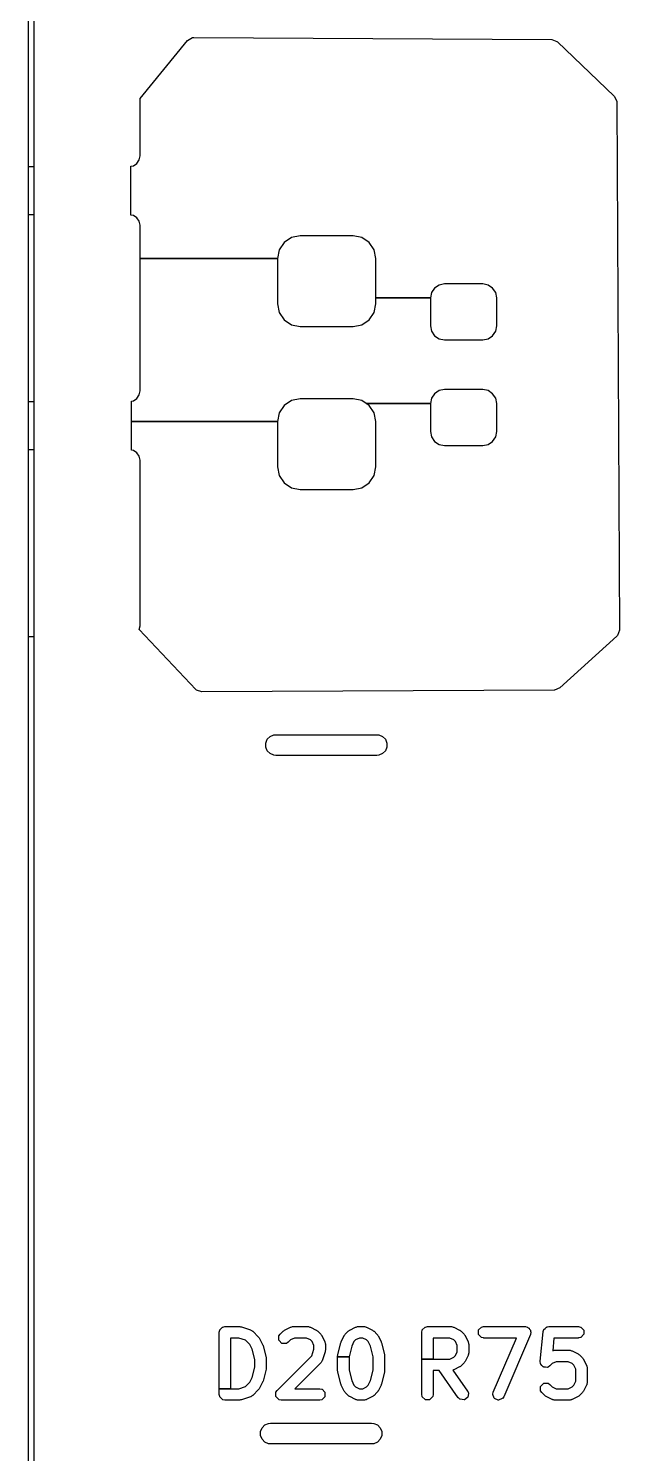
# Model space of a CAD drawing. Extents: x 29.4 to 66.2, y -106 to -17.8.
# Drawn here: x 30.17 to 35.88, y -45.34 to -31.58 of the extents above; entities that cross this region are included whole.
import ezdxf

# ---------------------------------------------------------------- set-up
doc = ezdxf.new("R2010")
doc.units = 0
doc.layers.add('BLACK', color=7, linetype='CONTINUOUS')

msp = doc.modelspace()

# ---------------------------------------------------------------- linework, layer by layer
at = {"layer": 'BLACK', "linetype": 'CONTINUOUS'}
for p, q in [((30.175, -88.960352), (30.175, -21)), ((30.225, -21.009494), (30.225, -88.957463)), ((31.2516, -32.25551), (31.709853, -31.695423)), ((31.709853, -31.695423), (31.756902, -31.667476)), ((31.756902, -31.667476), (31.772193, -31.666083)), ((31.772193, -31.666083), (35.225423, -31.684354)), ((35.225423, -31.684354), (35.276747, -31.703342)), ((35.276747, -31.703342), (35.280238, -31.706485)), ((35.280238, -31.706485), (35.830238, -32.231485)), ((31.2516, -32.81), (31.2516, -32.25551)), ((35.830238, -32.231485), (35.854512, -32.28053)), ((35.854512, -32.28053), (35.854999, -32.288961)), ((35.854999, -32.288961), (35.879999, -37.388961)), ((31.188881, -32.903866), (31.221842, -32.881842)), ((31.221842, -32.881842), (31.243866, -32.848881)), ((31.243866, -32.848881), (31.2516, -32.81)), ((30.175, -33.3784), (30.175, -32.9116)), ((30.175, -32.9116), (30.225, -32.9116)), ((30.225, -32.9116), (30.225, -33.3784)), ((31.161739, -32.909264), (31.188881, -32.903866)), ((31.163003, -33.380986), (31.161739, -32.909264)), ((30.225, -33.3784), (30.175, -33.3784)), ((31.188881, -33.386134), (31.163003, -33.380986)), ((31.221842, -33.408158), (31.188881, -33.386134)), ((31.243866, -33.441119), (31.221842, -33.408158)), ((31.2516, -33.48), (31.243866, -33.441119)), ((31.2516, -33.800417), (31.2516, -33.48)), ((32.79625, -33.581667), (32.712538, -33.598318)), ((33.30875, -33.581667), (32.79625, -33.581667)), ((33.392462, -33.598318), (33.30875, -33.581667)), ((32.594151, -33.716705), (32.5775, -33.800417)), ((32.64157, -33.645737), (32.594151, -33.716705)), ((32.712538, -33.598318), (32.64157, -33.645737)), ((33.46343, -33.645737), (33.392462, -33.598318)), ((33.510849, -33.716705), (33.46343, -33.645737)), ((33.5275, -33.800417), (33.510849, -33.716705)), ((31.2516, -35.08), (31.2516, -33.800417)), ((31.2516, -33.800417), (32.5775, -33.800417)), ((32.5775, -33.800417), (31.2516, -33.800417)), ((32.5775, -33.800417), (32.5775, -34.237917)), ((33.5275, -34.181667), (33.5275, -33.800417)), ((34.065276, -34.130005), (34.055, -34.181667)), ((34.094541, -34.086208), (34.065276, -34.130005)), ((34.138338, -34.056943), (34.094541, -34.086208)), ((34.19, -34.046667), (34.138338, -34.056943)), ((34.56, -34.046667), (34.19, -34.046667)), ((34.611662, -34.056943), (34.56, -34.046667)), ((34.655459, -34.086208), (34.611662, -34.056943)), ((34.684724, -34.130005), (34.655459, -34.086208)), ((34.695, -34.181667), (34.684724, -34.130005)), ((32.5775, -34.237917), (32.594151, -34.321629)), ((33.510849, -34.321629), (33.5275, -34.237917)), ((33.5275, -34.237917), (33.5275, -34.181667)), ((33.5275, -34.181667), (34.055, -34.181667)), ((34.055, -34.181667), (33.5275, -34.181667)), ((34.055, -34.181667), (34.055, -34.451667)), ((34.695, -34.451667), (34.695, -34.181667)), ((32.594151, -34.321629), (32.64157, -34.392597)), ((32.64157, -34.392597), (32.712538, -34.440016)), ((33.392462, -34.440016), (33.46343, -34.392597)), ((33.46343, -34.392597), (33.510849, -34.321629)), ((32.712538, -34.440016), (32.79625, -34.456667)), ((32.79625, -34.456667), (32.796251, -34.456667)), ((32.796251, -34.456667), (33.308749, -34.456667)), ((33.308749, -34.456667), (33.30875, -34.456667)), ((33.30875, -34.456667), (33.392462, -34.440016)), ((34.055, -34.451667), (34.065276, -34.503329)), ((34.065276, -34.503329), (34.094541, -34.547126)), ((34.094541, -34.547126), (34.138338, -34.576391)), ((34.611662, -34.576391), (34.655459, -34.547126)), ((34.655459, -34.547126), (34.684724, -34.503329)), ((34.684724, -34.503329), (34.695, -34.451667)), ((34.138338, -34.576391), (34.19, -34.586667)), ((34.19, -34.586667), (34.190001, -34.586667)), ((34.190001, -34.586667), (34.559999, -34.586667)), ((34.559999, -34.586667), (34.56, -34.586667)), ((34.56, -34.586667), (34.611662, -34.576391)), ((31.243866, -35.118881), (31.2516, -35.08)), ((34.138338, -35.076943), (34.094541, -35.106208)), ((34.19, -35.066667), (34.138338, -35.076943)), ((34.56, -35.066667), (34.19, -35.066667)), ((34.611662, -35.076943), (34.56, -35.066667)), ((34.655459, -35.106208), (34.611662, -35.076943)), ((30.175, -35.6484), (30.175, -35.1816)), ((30.175, -35.1816), (30.225, -35.1816)), ((30.225, -35.1816), (30.225, -35.6484)), ((31.16782, -35.178055), (31.188881, -35.173866)), ((31.168349, -35.375417), (31.16782, -35.178055)), ((31.188881, -35.173866), (31.221842, -35.151842)), ((31.221842, -35.151842), (31.243866, -35.118881)), ((32.64157, -35.220737), (32.594151, -35.291705)), ((32.712538, -35.173318), (32.64157, -35.220737)), ((32.79625, -35.156667), (32.712538, -35.173318)), ((33.30875, -35.156667), (32.79625, -35.156667)), ((33.392462, -35.173318), (33.30875, -35.156667)), ((33.43489, -35.201667), (33.392462, -35.173318)), ((33.46343, -35.220737), (33.43489, -35.201667)), ((33.43489, -35.201667), (34.055, -35.201667)), ((34.055, -35.201667), (33.43489, -35.201667)), ((33.510849, -35.291705), (33.46343, -35.220737)), ((34.065276, -35.150005), (34.055, -35.201667)), ((34.055, -35.201667), (34.055, -35.471667)), ((34.094541, -35.106208), (34.065276, -35.150005)), ((34.684724, -35.150005), (34.655459, -35.106208)), ((34.695, -35.201667), (34.684724, -35.150005)), ((34.695, -35.471667), (34.695, -35.201667)), ((32.594151, -35.291705), (32.5775, -35.375417)), ((33.5275, -35.375417), (33.510849, -35.291705)), ((31.169091, -35.652197), (31.168349, -35.375417)), ((31.168349, -35.375417), (32.5775, -35.375417)), ((32.5775, -35.375417), (31.168349, -35.375417)), ((32.5775, -35.375417), (32.5775, -35.812917)), ((33.5275, -35.812917), (33.5275, -35.375417)), ((34.055, -35.471667), (34.065276, -35.523329)), ((34.684724, -35.523329), (34.695, -35.471667)), ((30.225, -35.6484), (30.175, -35.6484)), ((34.065276, -35.523329), (34.094541, -35.567126)), ((34.094541, -35.567126), (34.138338, -35.596391)), ((34.138338, -35.596391), (34.19, -35.606667)), ((34.19, -35.606667), (34.190001, -35.606667)), ((34.190001, -35.606667), (34.559999, -35.606667)), ((34.559999, -35.606667), (34.56, -35.606667)), ((34.56, -35.606667), (34.611662, -35.596391)), ((34.611662, -35.596391), (34.655459, -35.567126)), ((34.655459, -35.567126), (34.684724, -35.523329)), ((31.188881, -35.656134), (31.169091, -35.652197)), ((31.221842, -35.678158), (31.188881, -35.656134)), ((31.243866, -35.711119), (31.221842, -35.678158)), ((31.2516, -35.75), (31.243866, -35.711119)), ((31.2516, -37.35), (31.2516, -35.75)), ((32.5775, -35.812917), (32.594151, -35.896629)), ((32.594151, -35.896629), (32.64157, -35.967597)), ((33.46343, -35.967597), (33.510849, -35.896629)), ((33.510849, -35.896629), (33.5275, -35.812917)), ((32.64157, -35.967597), (32.712538, -36.015016)), ((32.712538, -36.015016), (32.79625, -36.031667)), ((32.79625, -36.031667), (32.796251, -36.031667)), ((32.796251, -36.031667), (33.308749, -36.031667)), ((33.308749, -36.031667), (33.30875, -36.031667)), ((33.30875, -36.031667), (33.392462, -36.015016)), ((33.392462, -36.015016), (33.46343, -35.967597)), ((31.244672, -37.384828), (31.2516, -37.35)), ((31.791218, -37.962246), (31.244672, -37.384828)), ((35.879999, -37.388961), (35.861535, -37.440475)), ((30.175, -45.450745), (30.175, -37.4516)), ((30.175, -37.4516), (30.225, -37.4516)), ((30.225, -37.4516), (30.225, -45.435833)), ((35.853814, -37.448548), (35.303814, -37.948548)), ((35.861535, -37.440475), (35.853814, -37.448548)), ((31.798218, -37.968805), (31.791218, -37.962246)), ((31.849739, -37.987251), (31.798218, -37.968805)), ((35.250421, -37.969352), (31.849739, -37.987251)), ((35.253174, -37.96929), (35.250421, -37.969352)), ((35.303814, -37.948548), (35.253174, -37.96929)), ((32.542991, -38.401921), (32.5625, -38.4)), ((32.5625, -38.4), (33.5375, -38.4)), ((33.5375, -38.4), (33.557009, -38.401921)), ((32.464421, -38.480491), (32.479353, -38.444443)), ((32.464421, -38.519509), (32.464421, -38.480491)), ((32.479353, -38.555557), (32.464421, -38.519509)), ((32.479353, -38.444443), (32.506943, -38.416853)), ((32.506943, -38.416853), (32.542991, -38.401921)), ((33.557009, -38.401921), (33.593057, -38.416853)), ((33.593057, -38.416853), (33.620647, -38.444443)), ((33.620647, -38.444443), (33.635579, -38.480491)), ((33.635579, -38.519509), (33.620647, -38.555557)), ((33.635579, -38.480491), (33.635579, -38.519509)), ((32.506943, -38.583147), (32.479353, -38.555557)), ((32.542991, -38.598079), (32.506943, -38.583147)), ((32.5625, -38.6), (32.542991, -38.598079)), ((33.5375, -38.6), (32.5625, -38.6)), ((33.557009, -38.598079), (33.5375, -38.6)), ((33.593057, -38.583147), (33.557009, -38.598079)), ((33.620647, -38.555557), (33.593057, -38.583147)), ((32.016428, -44.172371), (32.016524, -44.171396)), ((32.016428, -44.717371), (32.016428, -44.172371)), ((32.016524, -44.171396), (32.02033, -44.152262)), ((32.02033, -44.152262), (32.021698, -44.149701)), ((32.021698, -44.149701), (32.048758, -44.122641)), ((32.048758, -44.122641), (32.051319, -44.121273)), ((32.051319, -44.121273), (32.070453, -44.117467)), ((32.070453, -44.117467), (32.071428, -44.117371)), ((32.071428, -44.117371), (32.214285, -44.117371)), ((32.214285, -44.117371), (32.21526, -44.117467)), ((32.21526, -44.117467), (32.222943, -44.118994)), ((32.222943, -44.118994), (32.230722, -44.119976)), ((32.230722, -44.119976), (32.231677, -44.120194)), ((32.231677, -44.120194), (32.317391, -44.148765)), ((32.317391, -44.148765), (32.318286, -44.149164)), ((32.318286, -44.149164), (32.319512, -44.149863)), ((32.319512, -44.149863), (32.321911, -44.150591)), ((32.321911, -44.150591), (32.328423, -44.154942)), ((32.328423, -44.154942), (32.335234, -44.158825)), ((32.335234, -44.158825), (32.336957, -44.160644)), ((32.336957, -44.160644), (32.338132, -44.16143)), ((32.338132, -44.16143), (32.33889, -44.162051)), ((32.33889, -44.162051), (32.396033, -44.219193)), ((32.603965, -44.190623), (32.632537, -44.162051)), ((32.632537, -44.162051), (32.633295, -44.16143)), ((32.633295, -44.16143), (32.63981, -44.157075)), ((32.63981, -44.157075), (32.646003, -44.15227)), ((32.646003, -44.15227), (32.646832, -44.151748)), ((32.646832, -44.151748), (32.703975, -44.123177)), ((32.703975, -44.123177), (32.704889, -44.122827)), ((32.704889, -44.122827), (32.70625, -44.122453)), ((32.70625, -44.122453), (32.708461, -44.121273)), ((32.708461, -44.121273), (32.716144, -44.119744)), ((32.716144, -44.119744), (32.723707, -44.117674)), ((32.723707, -44.117674), (32.726211, -44.117742)), ((32.726211, -44.117742), (32.727597, -44.117467)), ((32.727597, -44.117467), (32.728571, -44.117371)), ((32.728571, -44.117371), (32.871428, -44.117371)), ((32.871428, -44.117371), (32.872402, -44.117467)), ((32.872402, -44.117467), (32.873787, -44.117742)), ((32.873787, -44.117742), (32.876292, -44.117674)), ((32.876292, -44.117674), (32.883853, -44.119744)), ((32.883853, -44.119744), (32.891538, -44.121273)), ((32.891538, -44.121273), (32.893748, -44.122454)), ((32.893748, -44.122454), (32.895109, -44.122827)), ((32.895109, -44.122827), (32.896024, -44.123177)), ((32.896024, -44.123177), (32.953168, -44.151749)), ((32.953168, -44.151749), (32.953998, -44.152271)), ((32.953998, -44.152271), (32.960191, -44.157077)), ((32.960191, -44.157077), (32.966705, -44.16143)), ((32.966705, -44.16143), (32.967463, -44.162052)), ((32.967463, -44.162052), (32.996034, -44.190624)), ((33.232537, -44.190623), (33.261109, -44.162051)), ((33.261109, -44.162051), (33.261866, -44.16143)), ((33.261866, -44.16143), (33.268386, -44.157071)), ((33.268386, -44.157071), (33.274574, -44.152271)), ((33.274574, -44.152271), (33.275403, -44.151749)), ((33.275403, -44.151749), (33.332546, -44.123178)), ((33.332546, -44.123178), (33.33346, -44.122828)), ((33.33346, -44.122828), (33.334818, -44.122455)), ((33.334818, -44.122455), (33.337032, -44.121273)), ((33.337032, -44.121273), (33.34472, -44.119743)), ((33.34472, -44.119743), (33.352278, -44.117674)), ((33.352278, -44.117674), (33.354782, -44.117742)), ((33.354782, -44.117742), (33.356168, -44.117467)), ((33.356168, -44.117467), (33.357142, -44.117371)), ((33.357142, -44.117371), (33.414285, -44.117371)), ((33.414285, -44.117371), (33.415259, -44.117467)), ((33.415259, -44.117467), (33.416644, -44.117742)), ((33.416644, -44.117742), (33.419149, -44.117674)), ((33.419149, -44.117674), (33.42671, -44.119744)), ((33.42671, -44.119744), (33.434395, -44.121273)), ((33.434395, -44.121273), (33.436605, -44.122454)), ((33.436605, -44.122454), (33.437966, -44.122827)), ((33.437966, -44.122827), (33.438881, -44.123177)), ((33.438881, -44.123177), (33.496025, -44.151749)), ((33.496025, -44.151749), (33.496854, -44.152271)), ((33.496854, -44.152271), (33.503046, -44.157076)), ((33.503046, -44.157076), (33.509561, -44.16143)), ((33.509561, -44.16143), (33.510319, -44.162051)), ((33.510319, -44.162051), (33.538891, -44.190623)), ((33.971428, -44.172371), (33.971524, -44.171396)), ((33.971428, -44.431657), (33.971428, -44.172371)), ((33.971524, -44.171396), (33.97533, -44.152262)), ((33.97533, -44.152262), (33.976698, -44.149701)), ((33.976698, -44.149701), (34.003758, -44.122641)), ((34.003758, -44.122641), (34.006319, -44.121273)), ((34.006319, -44.121273), (34.025453, -44.117467)), ((34.025453, -44.117467), (34.026428, -44.117371)), ((34.026428, -44.117371), (34.254999, -44.117371)), ((34.254999, -44.117371), (34.255973, -44.117467)), ((34.255973, -44.117467), (34.257358, -44.117742)), ((34.257358, -44.117742), (34.259863, -44.117674)), ((34.259863, -44.117674), (34.267424, -44.119744)), ((34.267424, -44.119744), (34.275109, -44.121273)), ((34.275109, -44.121273), (34.277319, -44.122454)), ((34.277319, -44.122454), (34.27868, -44.122827)), ((34.27868, -44.122827), (34.279595, -44.123177)), ((34.279595, -44.123177), (34.336739, -44.151749)), ((34.336739, -44.151749), (34.337569, -44.152271)), ((34.337569, -44.152271), (34.343762, -44.157077)), ((34.343762, -44.157077), (34.350276, -44.16143)), ((34.350276, -44.16143), (34.351034, -44.162052)), ((34.351034, -44.162052), (34.379605, -44.190624)), ((34.518091, -44.153237), (34.519555, -44.149701)), ((34.518091, -44.191505), (34.518091, -44.153237)), ((34.519555, -44.149701), (34.546615, -44.122641)), ((34.546615, -44.122641), (34.549176, -44.121273)), ((34.549176, -44.121273), (34.56831, -44.117467)), ((34.56831, -44.117467), (34.569285, -44.117371)), ((34.569285, -44.117371), (34.969285, -44.117371)), ((34.969285, -44.117371), (34.970261, -44.117467)), ((34.970261, -44.117467), (34.970673, -44.117549)), ((34.970673, -44.117549), (34.97063, -44.117761)), ((34.97063, -44.117761), (34.97137, -44.11777)), ((34.97137, -44.11777), (34.971386, -44.11769)), ((34.971386, -44.11769), (34.971815, -44.117775)), ((34.971815, -44.117775), (34.971859, -44.117776)), ((34.971859, -44.117776), (34.971894, -44.117791)), ((34.971894, -44.117791), (34.989395, -44.121273)), ((34.989395, -44.121273), (34.991955, -44.122641)), ((34.991955, -44.122641), (34.998512, -44.129198)), ((34.998512, -44.129198), (35.007039, -44.132853)), ((35.007039, -44.132853), (35.009711, -44.135592)), ((35.009711, -44.135592), (35.012914, -44.1436)), ((35.012914, -44.1436), (35.019015, -44.149701)), ((35.019015, -44.149701), (35.020479, -44.153237)), ((35.020479, -44.153237), (35.020479, -44.162512)), ((35.020479, -44.162512), (35.023923, -44.171123)), ((35.024173, -44.174015), (35.020479, -44.191471)), ((35.023923, -44.171123), (35.024173, -44.174015)), ((35.114558, -44.452612), (35.14313, -44.166898)), ((35.14313, -44.166898), (35.143322, -44.165938)), ((35.143322, -44.165938), (35.146663, -44.154982)), ((35.146663, -44.153237), (35.148126, -44.149703)), ((35.146663, -44.154982), (35.146663, -44.153237)), ((35.148126, -44.149703), (35.148338, -44.14949)), ((35.148338, -44.14949), (35.149014, -44.147276)), ((35.149014, -44.147276), (35.15063, -44.144865)), ((35.15063, -44.144865), (35.163464, -44.134363)), ((35.163464, -44.134363), (35.175188, -44.122641)), ((35.175188, -44.122641), (35.177746, -44.121273)), ((35.177746, -44.121273), (35.180017, -44.12082)), ((35.180017, -44.12082), (35.180251, -44.12063)), ((35.180251, -44.12063), (35.183912, -44.119527)), ((35.183912, -44.119527), (35.18565, -44.1197)), ((35.18565, -44.1197), (35.196882, -44.117467)), ((35.196882, -44.117467), (35.197857, -44.117371)), ((35.197857, -44.117371), (35.483571, -44.117371)), ((35.483571, -44.117371), (35.484546, -44.117467)), ((35.484546, -44.117467), (35.50368, -44.121273)), ((35.50368, -44.121273), (35.506241, -44.122641)), ((35.506241, -44.122641), (35.533301, -44.149701)), ((35.533301, -44.149701), (35.534765, -44.153237)), ((35.534765, -44.153237), (35.534765, -44.191505)), ((32.205362, -44.227371), (32.126428, -44.227371)), ((32.126428, -44.227371), (32.126428, -44.717371)), ((32.270288, -44.249012), (32.205362, -44.227371)), ((32.311939, -44.290663), (32.270288, -44.249012)), ((32.333818, -44.334422), (32.311939, -44.290663)), ((32.396033, -44.219193), (32.396654, -44.219951)), ((32.396654, -44.219951), (32.401007, -44.226465)), ((32.401007, -44.226465), (32.405814, -44.232659)), ((32.405814, -44.232659), (32.406336, -44.233489)), ((32.406336, -44.233489), (32.434907, -44.290632)), ((32.434907, -44.290632), (32.435258, -44.291548)), ((32.435258, -44.291548), (32.436588, -44.296409)), ((32.436588, -44.296409), (32.438741, -44.300965)), ((32.438741, -44.300965), (32.439071, -44.301888)), ((32.439071, -44.301888), (32.467643, -44.416174)), ((32.591662, -44.21038), (32.592505, -44.207602)), ((32.591662, -44.248648), (32.591662, -44.21038)), ((32.593126, -44.252184), (32.591662, -44.248648)), ((32.592505, -44.207602), (32.603344, -44.191381)), ((32.620186, -44.279244), (32.593126, -44.252184)), ((32.603344, -44.191381), (32.603965, -44.190623)), ((32.623722, -44.280708), (32.620186, -44.279244)), ((32.66199, -44.280708), (32.623722, -44.280708)), ((32.664768, -44.279865), (32.66199, -44.280708)), ((32.680989, -44.269026), (32.664768, -44.279865)), ((32.681747, -44.268405), (32.680989, -44.269026)), ((32.704008, -44.246144), (32.681747, -44.268405)), ((32.741554, -44.227371), (32.704008, -44.246144)), ((32.858444, -44.227371), (32.741554, -44.227371)), ((32.895989, -44.246143), (32.858444, -44.227371)), ((32.911938, -44.262092), (32.895989, -44.246143)), ((32.930713, -44.29964), (32.911938, -44.262092)), ((32.930713, -44.334876), (32.930713, -44.29964)), ((32.996034, -44.190624), (32.996655, -44.191381)), ((32.996655, -44.191381), (33.001006, -44.197893)), ((33.001006, -44.197893), (33.005814, -44.204088)), ((33.005814, -44.204088), (33.006336, -44.204918)), ((33.006336, -44.204918), (33.034907, -44.262061)), ((33.034907, -44.262061), (33.035258, -44.262977)), ((33.035258, -44.262977), (33.03563, -44.264338)), ((33.03563, -44.264338), (33.036811, -44.266548)), ((33.036811, -44.266548), (33.03834, -44.274237)), ((33.03834, -44.274237), (33.040409, -44.281792)), ((33.040409, -44.281792), (33.04034, -44.284294)), ((33.04034, -44.284294), (33.040617, -44.285681)), ((33.040617, -44.285681), (33.040713, -44.286657)), ((33.040713, -44.286657), (33.040713, -44.3438)), ((33.160927, -44.387602), (33.189499, -44.273317)), ((33.189499, -44.273317), (33.189829, -44.272395)), ((33.189829, -44.272395), (33.191981, -44.267838)), ((33.191981, -44.267838), (33.193313, -44.262976)), ((33.193313, -44.262976), (33.193663, -44.262061)), ((33.193663, -44.262061), (33.222235, -44.204917)), ((33.222235, -44.204917), (33.222757, -44.204088)), ((33.222757, -44.204088), (33.227557, -44.1979)), ((33.227557, -44.1979), (33.231916, -44.19138)), ((33.231916, -44.19138), (33.232537, -44.190623)), ((33.29475, -44.305852), (33.269285, -44.407714)), ((33.31663, -44.262091), (33.29475, -44.305852)), ((33.332578, -44.246144), (33.31663, -44.262091)), ((33.370125, -44.227371), (33.332578, -44.246144)), ((33.401301, -44.227371), (33.370125, -44.227371)), ((33.438848, -44.246144), (33.401301, -44.227371)), ((33.454798, -44.262094), (33.438848, -44.246144)), ((33.476676, -44.305851), (33.454798, -44.262094)), ((33.502142, -44.407713), (33.476676, -44.305851)), ((33.538891, -44.190623), (33.539512, -44.191381)), ((33.539512, -44.191381), (33.54386, -44.197888)), ((33.54386, -44.197888), (33.548672, -44.204088)), ((33.548672, -44.204088), (33.549194, -44.204918)), ((33.549194, -44.204918), (33.577765, -44.262061)), ((33.577765, -44.262061), (33.578116, -44.262977)), ((33.578116, -44.262977), (33.579446, -44.267839)), ((33.579446, -44.267839), (33.581599, -44.272394)), ((33.581599, -44.272394), (33.581929, -44.273317)), ((33.581929, -44.273317), (33.6105, -44.387602)), ((34.242015, -44.227371), (34.081428, -44.227371)), ((34.081428, -44.227371), (34.081428, -44.431657)), ((34.27956, -44.246143), (34.242015, -44.227371)), ((34.295511, -44.262093), (34.27956, -44.246143)), ((34.314285, -44.29964), (34.295511, -44.262093)), ((34.314285, -44.359386), (34.314285, -44.29964)), ((34.379605, -44.190624), (34.380226, -44.191381)), ((34.380226, -44.191381), (34.384576, -44.197893)), ((34.384576, -44.197893), (34.389384, -44.204087)), ((34.389384, -44.204087), (34.389906, -44.204917)), ((34.389906, -44.204917), (34.418478, -44.26206)), ((34.418478, -44.26206), (34.418829, -44.262976)), ((34.418829, -44.262976), (34.419201, -44.264335)), ((34.419201, -44.264335), (34.420383, -44.266548)), ((34.420383, -44.266548), (34.421912, -44.274238)), ((34.421912, -44.274238), (34.423981, -44.281791)), ((34.423981, -44.281791), (34.423912, -44.284293)), ((34.423912, -44.284293), (34.424189, -44.285681)), ((34.424189, -44.285681), (34.424285, -44.286657)), ((34.424285, -44.286657), (34.424285, -44.372371)), ((34.519555, -44.195041), (34.518091, -44.191505)), ((34.546615, -44.222101), (34.519555, -44.195041)), ((34.549176, -44.223469), (34.546615, -44.222101)), ((34.56831, -44.227275), (34.549176, -44.223469)), ((34.569285, -44.227371), (34.56831, -44.227275)), ((34.885875, -44.227371), (34.569285, -44.227371)), ((34.661589, -44.750705), (34.885875, -44.227371)), ((35.019838, -44.194037), (34.762695, -44.794037)), ((35.020135, -44.193098), (35.019838, -44.194037)), ((35.020288, -44.191964), (35.020009, -44.19264)), ((35.020009, -44.19264), (35.020222, -44.192685)), ((35.020222, -44.192685), (35.020135, -44.193098)), ((35.020371, -44.191982), (35.020288, -44.191964)), ((35.020464, -44.191539), (35.020371, -44.191982)), ((35.020479, -44.191505), (35.020464, -44.191539)), ((35.020479, -44.191471), (35.020479, -44.191505)), ((35.247631, -44.227371), (35.235393, -44.349743)), ((35.483571, -44.227371), (35.247631, -44.227371)), ((35.484546, -44.227275), (35.483571, -44.227371)), ((35.50368, -44.223469), (35.484546, -44.227275)), ((35.506241, -44.222101), (35.50368, -44.223469)), ((35.533301, -44.195041), (35.506241, -44.222101)), ((35.534765, -44.191505), (35.533301, -44.195041)), ((32.359285, -44.436286), (32.333818, -44.334422)), ((32.359285, -44.508454), (32.359285, -44.436286)), ((32.467643, -44.416174), (32.467786, -44.417145)), ((32.467786, -44.417145), (32.468064, -44.422889)), ((32.468064, -44.422889), (32.469189, -44.428538)), ((32.469189, -44.428538), (32.469285, -44.429514)), ((32.469285, -44.429514), (32.469285, -44.515228)), ((32.575394, -44.73348), (32.909071, -44.399801)), ((32.909071, -44.399801), (32.930713, -44.334876)), ((33.007493, -44.451426), (33.003143, -44.457934)), ((33.00822, -44.449027), (33.007493, -44.451426)), ((33.00892, -44.447801), (33.00822, -44.449027)), ((33.009319, -44.446906), (33.00892, -44.447801)), ((33.03789, -44.361193), (33.009319, -44.446906)), ((33.038108, -44.360237), (33.03789, -44.361193)), ((33.039087, -44.352461), (33.038108, -44.360237)), ((33.040617, -44.344776), (33.039087, -44.352461)), ((33.040713, -44.3438), (33.040617, -44.344776)), ((33.159285, -44.400942), (33.159381, -44.399967)), ((33.159285, -44.407714), (33.159285, -44.400942)), ((33.159285, -44.5438), (33.159285, -44.407714)), ((33.159285, -44.407714), (33.269285, -44.407714)), ((33.269285, -44.407714), (33.159285, -44.407714)), ((33.159381, -44.399967), (33.160504, -44.394318)), ((33.160504, -44.394318), (33.160784, -44.388572)), ((33.160784, -44.388572), (33.160927, -44.387602)), ((33.269285, -44.407714), (33.269285, -44.537027)), ((33.502142, -44.537029), (33.502142, -44.407713)), ((33.6105, -44.387602), (33.610643, -44.388573)), ((33.610643, -44.388573), (33.610921, -44.394317)), ((33.610921, -44.394317), (33.612046, -44.399966)), ((33.612046, -44.399966), (33.612142, -44.400942)), ((33.612142, -44.400942), (33.612142, -44.5438)), ((33.971428, -44.772371), (33.971428, -44.431657)), ((33.971428, -44.431657), (34.081428, -44.431657)), ((34.081428, -44.431657), (33.971428, -44.431657)), ((34.081428, -44.431657), (34.242016, -44.431657)), ((34.242016, -44.431657), (34.279561, -44.412883)), ((34.279561, -44.412883), (34.295511, -44.396933)), ((34.295511, -44.396933), (34.314285, -44.359386)), ((34.389384, -44.454941), (34.384583, -44.461124)), ((34.389906, -44.454111), (34.389384, -44.454941)), ((34.418478, -44.396968), (34.389906, -44.454111)), ((34.418829, -44.396051), (34.418478, -44.396968)), ((34.419201, -44.394687), (34.418829, -44.396051)), ((34.420383, -44.39248), (34.419201, -44.394687)), ((34.421912, -44.384788), (34.420383, -44.39248)), ((34.423981, -44.377237), (34.421912, -44.384788)), ((34.424189, -44.373347), (34.423912, -44.374733)), ((34.423912, -44.374733), (34.423981, -44.377237)), ((34.424285, -44.372371), (34.424189, -44.373347)), ((35.114556, -44.453593), (35.114558, -44.452612)), ((35.116439, -44.47301), (35.114556, -44.453593)), ((35.267983, -44.455942), (35.230439, -44.474714)), ((35.235393, -44.349743), (35.242588, -44.348312)), ((35.242588, -44.348312), (35.250135, -44.346246)), ((35.250135, -44.346246), (35.252639, -44.346313)), ((35.252639, -44.346313), (35.254026, -44.346038)), ((35.254026, -44.346038), (35.255, -44.345942)), ((35.255, -44.345942), (35.397857, -44.345942)), ((35.384874, -44.455942), (35.267983, -44.455942)), ((35.422419, -44.474714), (35.384874, -44.455942)), ((35.397857, -44.345942), (35.398831, -44.346038)), ((35.398831, -44.346038), (35.400213, -44.346312)), ((35.400213, -44.346312), (35.402723, -44.346246)), ((35.402723, -44.346246), (35.410271, -44.348313)), ((35.410271, -44.348313), (35.417967, -44.349844)), ((35.417967, -44.349844), (35.42018, -44.351026)), ((35.42018, -44.351026), (35.421539, -44.351399)), ((35.421539, -44.351399), (35.422454, -44.351749)), ((35.422454, -44.351749), (35.479597, -44.380321)), ((35.479597, -44.380321), (35.480426, -44.380843)), ((35.480426, -44.380843), (35.486618, -44.385648)), ((35.486618, -44.385648), (35.493133, -44.390002)), ((35.493133, -44.390002), (35.49389, -44.390623)), ((35.49389, -44.390623), (35.522461, -44.419193)), ((35.522461, -44.419193), (35.523083, -44.419951)), ((35.523083, -44.419951), (35.527436, -44.426465)), ((35.527436, -44.426465), (35.532243, -44.432659)), ((35.532243, -44.432659), (35.532765, -44.433489)), ((35.532765, -44.433489), (35.561336, -44.490632)), ((32.333818, -44.610318), (32.359285, -44.508454)), ((32.467643, -44.528568), (32.439071, -44.642854)), ((32.467786, -44.527597), (32.467643, -44.528568)), ((32.468064, -44.521851), (32.467786, -44.527597)), ((32.469189, -44.516204), (32.468064, -44.521851)), ((32.469285, -44.515228), (32.469189, -44.516204)), ((32.996033, -44.468405), (32.747067, -44.717371)), ((32.996655, -44.467645), (32.996033, -44.468405)), ((32.997435, -44.466475), (32.996655, -44.467645)), ((32.999259, -44.46475), (32.997435, -44.466475)), ((33.003143, -44.457934), (32.999259, -44.46475)), ((33.159381, -44.544775), (33.159285, -44.5438)), ((33.160504, -44.550422), (33.159381, -44.544775)), ((33.160784, -44.55617), (33.160504, -44.550422)), ((33.160927, -44.55714), (33.160784, -44.55617)), ((33.189499, -44.671425), (33.160927, -44.55714)), ((33.269285, -44.537027), (33.29475, -44.638889)), ((33.476676, -44.638891), (33.502142, -44.537029)), ((33.6105, -44.55714), (33.581929, -44.671425)), ((33.610643, -44.556169), (33.6105, -44.55714)), ((33.610921, -44.550423), (33.610643, -44.556169)), ((33.612046, -44.544776), (33.610921, -44.550423)), ((33.612142, -44.5438), (33.612046, -44.544776)), ((34.140649, -44.541657), (34.081428, -44.541657)), ((34.081428, -44.541657), (34.081428, -44.772371)), ((34.324227, -44.803911), (34.140649, -44.541657)), ((34.275108, -44.537755), (34.272546, -44.538264)), ((34.272546, -44.538264), (34.414342, -44.74083)), ((34.277315, -44.536573), (34.275108, -44.537755)), ((34.278679, -44.536201), (34.277315, -44.536573)), ((34.279596, -44.53585), (34.278679, -44.536201)), ((34.336739, -44.507278), (34.279596, -44.53585)), ((34.337569, -44.506756), (34.336739, -44.507278)), ((34.343768, -44.501944), (34.337569, -44.506756)), ((34.350275, -44.497597), (34.343768, -44.501944)), ((34.351032, -44.496976), (34.350275, -44.497597)), ((34.379603, -44.468406), (34.351032, -44.496976)), ((34.380226, -44.467648), (34.379603, -44.468406)), ((34.384583, -44.461124), (34.380226, -44.467648)), ((35.117546, -44.475693), (35.116439, -44.47301)), ((35.118091, -44.476359), (35.117546, -44.475693)), ((35.118091, -44.477219), (35.118091, -44.476359)), ((35.119555, -44.480755), (35.118091, -44.477219)), ((35.131283, -44.492483), (35.119555, -44.480755)), ((35.141779, -44.505312), (35.131283, -44.492483)), ((35.145152, -44.507121), (35.141779, -44.505312)), ((35.146005, -44.507206), (35.145152, -44.507121)), ((35.146614, -44.507815), (35.146005, -44.507206)), ((35.15015, -44.509279), (35.146614, -44.507815)), ((35.16673, -44.509279), (35.15015, -44.509279)), ((35.183229, -44.510929), (35.16673, -44.509279)), ((35.18323, -44.510929), (35.183229, -44.510929)), ((35.186893, -44.509824), (35.18323, -44.510929)), ((35.187559, -44.509279), (35.186893, -44.509824)), ((35.188419, -44.509279), (35.187559, -44.509279)), ((35.191197, -44.508436), (35.188419, -44.509279)), ((35.207418, -44.497598), (35.191197, -44.508436)), ((35.208176, -44.496977), (35.207418, -44.497598)), ((35.230439, -44.474714), (35.208176, -44.496977)), ((35.438367, -44.490663), (35.422419, -44.474714)), ((35.457142, -44.528211), (35.438367, -44.490663)), ((35.457142, -44.645101), (35.457142, -44.528211)), ((35.561336, -44.490632), (35.561687, -44.491548)), ((35.561687, -44.491548), (35.562059, -44.492909)), ((35.562059, -44.492909), (35.56324, -44.495119)), ((35.56324, -44.495119), (35.564769, -44.502808)), ((35.564769, -44.502808), (35.566838, -44.510363)), ((35.566838, -44.510363), (35.566769, -44.512865)), ((35.566769, -44.512865), (35.567046, -44.514252)), ((35.567046, -44.514252), (35.567142, -44.515228)), ((35.567142, -44.515228), (35.567142, -44.658085)), ((32.016428, -44.772371), (32.016428, -44.717371)), ((32.016428, -44.717371), (32.126428, -44.717371)), ((32.126428, -44.717371), (32.016428, -44.717371)), ((32.126428, -44.717371), (32.205362, -44.717371)), ((32.205362, -44.717371), (32.270288, -44.695728)), ((32.270288, -44.695728), (32.311939, -44.654077)), ((32.311939, -44.654077), (32.333818, -44.610318)), ((32.396033, -44.725549), (32.33889, -44.782691)), ((32.396654, -44.724791), (32.396033, -44.725549)), ((32.401007, -44.718275), (32.396654, -44.724791)), ((32.405814, -44.712083), (32.401007, -44.718275)), ((32.406336, -44.711253), (32.405814, -44.712083)), ((32.434907, -44.65411), (32.406336, -44.711253)), ((32.435258, -44.653194), (32.434907, -44.65411)), ((32.436588, -44.648331), (32.435258, -44.653194)), ((32.438741, -44.643777), (32.436588, -44.648331)), ((32.439071, -44.642854), (32.438741, -44.643777)), ((32.747067, -44.717371), (32.985713, -44.717371)), ((32.985713, -44.717371), (32.986688, -44.717467)), ((32.986688, -44.717467), (33.005822, -44.721273)), ((33.005822, -44.721273), (33.008383, -44.722641)), ((33.008383, -44.722641), (33.035443, -44.749701)), ((33.189829, -44.672348), (33.189499, -44.671425)), ((33.191981, -44.676905), (33.189829, -44.672348)), ((33.193313, -44.681766), (33.191981, -44.676905)), ((33.193663, -44.682681), (33.193313, -44.681766)), ((33.222235, -44.739825), (33.193663, -44.682681)), ((33.29475, -44.638889), (33.31663, -44.682648)), ((33.31663, -44.682648), (33.332581, -44.698599)), ((33.332581, -44.698599), (33.370125, -44.717371)), ((33.370125, -44.717371), (33.401301, -44.717371)), ((33.401301, -44.717371), (33.43885, -44.698595)), ((33.43885, -44.698595), (33.454797, -44.682649)), ((33.454797, -44.682649), (33.476676, -44.638891)), ((33.577765, -44.682681), (33.549194, -44.739824)), ((33.578116, -44.681765), (33.577765, -44.682681)), ((33.579446, -44.676903), (33.578116, -44.681765)), ((33.581599, -44.672349), (33.579446, -44.676903)), ((33.581929, -44.671425), (33.581599, -44.672349)), ((35.118091, -44.696094), (35.119555, -44.692558)), ((35.118091, -44.734362), (35.118091, -44.696094)), ((35.119555, -44.692558), (35.146615, -44.665498)), ((35.146615, -44.665498), (35.150151, -44.664034)), ((35.150151, -44.664034), (35.188419, -44.664034)), ((35.188419, -44.664034), (35.191197, -44.664877)), ((35.191197, -44.664877), (35.207418, -44.675716)), ((35.207418, -44.675716), (35.208176, -44.676337)), ((35.208176, -44.676337), (35.230437, -44.698598)), ((35.230437, -44.698598), (35.267983, -44.717371)), ((35.267983, -44.717371), (35.384873, -44.717371)), ((35.384873, -44.717371), (35.422418, -44.698598)), ((35.422418, -44.698598), (35.438368, -44.682648)), ((35.438368, -44.682648), (35.457142, -44.645101)), ((35.561336, -44.682681), (35.532765, -44.739824)), ((35.561687, -44.681764), (35.561336, -44.682681)), ((35.56206, -44.680399), (35.561687, -44.681764)), ((35.56324, -44.678194), (35.56206, -44.680399)), ((35.564769, -44.670503), (35.56324, -44.678194)), ((35.566838, -44.66295), (35.564769, -44.670503)), ((35.567046, -44.659061), (35.566769, -44.660447)), ((35.566769, -44.660447), (35.566838, -44.66295)), ((35.567142, -44.658085), (35.567046, -44.659061)), ((32.016524, -44.773346), (32.016428, -44.772371)), ((32.02033, -44.79248), (32.016524, -44.773346)), ((32.021698, -44.795041), (32.02033, -44.79248)), ((32.048758, -44.822101), (32.021698, -44.795041)), ((32.051319, -44.823469), (32.048758, -44.822101)), ((32.070453, -44.827275), (32.051319, -44.823469)), ((32.071428, -44.827371), (32.070453, -44.827275)), ((32.214285, -44.827371), (32.071428, -44.827371)), ((32.215261, -44.827275), (32.214285, -44.827371)), ((32.222947, -44.825745), (32.215261, -44.827275)), ((32.230721, -44.824766), (32.222947, -44.825745)), ((32.231677, -44.824548), (32.230721, -44.824766)), ((32.317391, -44.795977), (32.231677, -44.824548)), ((32.318286, -44.795578), (32.317391, -44.795977)), ((32.319512, -44.794878), (32.318286, -44.795578)), ((32.321911, -44.794151), (32.319512, -44.794878)), ((32.328423, -44.789798), (32.321911, -44.794151)), ((32.335234, -44.785917), (32.328423, -44.789798)), ((32.336955, -44.784097), (32.335234, -44.785917)), ((32.338131, -44.783313), (32.336955, -44.784097)), ((32.33889, -44.782691), (32.338131, -44.783313)), ((32.563091, -44.753237), (32.563934, -44.750459)), ((32.563091, -44.791505), (32.563091, -44.753237)), ((32.564555, -44.795041), (32.563091, -44.791505)), ((32.563934, -44.750459), (32.574773, -44.734238)), ((32.591615, -44.822101), (32.564555, -44.795041)), ((32.574773, -44.734238), (32.575394, -44.73348)), ((32.594176, -44.823469), (32.591615, -44.822101)), ((32.61331, -44.827275), (32.594176, -44.823469)), ((32.614285, -44.827371), (32.61331, -44.827275)), ((32.985713, -44.827371), (32.614285, -44.827371)), ((32.986688, -44.827275), (32.985713, -44.827371)), ((33.005822, -44.823469), (32.986688, -44.827275)), ((33.008383, -44.822101), (33.005822, -44.823469)), ((33.035443, -44.795041), (33.008383, -44.822101)), ((33.035443, -44.749701), (33.036907, -44.753237)), ((33.036907, -44.791505), (33.035443, -44.795041)), ((33.036907, -44.753237), (33.036907, -44.791505)), ((33.222757, -44.740654), (33.222235, -44.739825)), ((33.227562, -44.746846), (33.222757, -44.740654)), ((33.231916, -44.753361), (33.227562, -44.746846)), ((33.232537, -44.754119), (33.231916, -44.753361)), ((33.261109, -44.782691), (33.232537, -44.754119)), ((33.261867, -44.783312), (33.261109, -44.782691)), ((33.26838, -44.787664), (33.261867, -44.783312)), ((33.274574, -44.792471), (33.26838, -44.787664)), ((33.275403, -44.792993), (33.274574, -44.792471)), ((33.332546, -44.821564), (33.275403, -44.792993)), ((33.333462, -44.821914), (33.332546, -44.821564)), ((33.334815, -44.822284), (33.333462, -44.821914)), ((33.337033, -44.823469), (33.334815, -44.822284)), ((33.344727, -44.824999), (33.337033, -44.823469)), ((33.352277, -44.827067), (33.344727, -44.824999)), ((33.354779, -44.826998), (33.352277, -44.827067)), ((33.356166, -44.827275), (33.354779, -44.826998)), ((33.357142, -44.827371), (33.356166, -44.827275)), ((33.414285, -44.827371), (33.357142, -44.827371)), ((33.415261, -44.827275), (33.414285, -44.827371)), ((33.416647, -44.826998), (33.415261, -44.827275)), ((33.41915, -44.827067), (33.416647, -44.826998)), ((33.426703, -44.824998), (33.41915, -44.827067)), ((33.434394, -44.823469), (33.426703, -44.824998)), ((33.436599, -44.822289), (33.434394, -44.823469)), ((33.437964, -44.821916), (33.436599, -44.822289)), ((33.438881, -44.821565), (33.437964, -44.821916)), ((33.496025, -44.792993), (33.438881, -44.821565)), ((33.496855, -44.792471), (33.496025, -44.792993)), ((33.503054, -44.787659), (33.496855, -44.792471)), ((33.509561, -44.783312), (33.503054, -44.787659)), ((33.510319, -44.782691), (33.509561, -44.783312)), ((33.538891, -44.754119), (33.510319, -44.782691)), ((33.539512, -44.753361), (33.538891, -44.754119)), ((33.54386, -44.746852), (33.539512, -44.753361)), ((33.548672, -44.740654), (33.54386, -44.746852)), ((33.549194, -44.739824), (33.548672, -44.740654)), ((33.971524, -44.773346), (33.971428, -44.772371)), ((33.97533, -44.79248), (33.971524, -44.773346)), ((33.976698, -44.795041), (33.97533, -44.79248)), ((34.003758, -44.822101), (33.976698, -44.795041)), ((34.007294, -44.823565), (34.003758, -44.822101)), ((34.045562, -44.823565), (34.007294, -44.823565)), ((34.049098, -44.822101), (34.045562, -44.823565)), ((34.076158, -44.795041), (34.049098, -44.822101)), ((34.077526, -44.79248), (34.076158, -44.795041)), ((34.081332, -44.773346), (34.077526, -44.79248)), ((34.081428, -44.772371), (34.081332, -44.773346)), ((34.324865, -44.804655), (34.324227, -44.803911)), ((34.338956, -44.818147), (34.324865, -44.804655)), ((34.341545, -44.81946), (34.338956, -44.818147)), ((34.379231, -44.826111), (34.341545, -44.81946)), ((34.382967, -44.825283), (34.379231, -44.826111)), ((34.414317, -44.803338), (34.382967, -44.825283)), ((34.416374, -44.800111), (34.414317, -44.803338)), ((34.414342, -44.74083), (34.414823, -44.741684)), ((34.414823, -44.741684), (34.422678, -44.759542)), ((34.423025, -44.762424), (34.416374, -44.800111)), ((34.422678, -44.759542), (34.423025, -44.762424)), ((34.657254, -44.770726), (34.661293, -44.75164)), ((34.657504, -44.773618), (34.657254, -44.770726)), ((34.671716, -44.80915), (34.657504, -44.773618)), ((34.661293, -44.75164), (34.661589, -44.750705)), ((34.674388, -44.811889), (34.671716, -44.80915)), ((34.709562, -44.826963), (34.674388, -44.811889)), ((34.713389, -44.827009), (34.709562, -44.826963)), ((34.748921, -44.812797), (34.713389, -44.827009)), ((34.751187, -44.810983), (34.748921, -44.812797)), ((34.762222, -44.794895), (34.751187, -44.810983)), ((34.762695, -44.794037), (34.762222, -44.794895)), ((35.118934, -44.73714), (35.118091, -44.734362)), ((35.129773, -44.753361), (35.118934, -44.73714)), ((35.130394, -44.754119), (35.129773, -44.753361)), ((35.158966, -44.782691), (35.130394, -44.754119)), ((35.159724, -44.783312), (35.158966, -44.782691)), ((35.166231, -44.78766), (35.159724, -44.783312)), ((35.172431, -44.792472), (35.166231, -44.78766)), ((35.173261, -44.792994), (35.172431, -44.792472)), ((35.230404, -44.821565), (35.173261, -44.792994)), ((35.23132, -44.821916), (35.230404, -44.821565)), ((35.232681, -44.822288), (35.23132, -44.821916)), ((35.234891, -44.823469), (35.232681, -44.822288)), ((35.24258, -44.824998), (35.234891, -44.823469)), ((35.250135, -44.827067), (35.24258, -44.824998)), ((35.252637, -44.826998), (35.250135, -44.827067)), ((35.254024, -44.827275), (35.252637, -44.826998)), ((35.255, -44.827371), (35.254024, -44.827275)), ((35.397857, -44.827371), (35.255, -44.827371)), ((35.398833, -44.827275), (35.397857, -44.827371)), ((35.400219, -44.826998), (35.398833, -44.827275)), ((35.402722, -44.827067), (35.400219, -44.826998)), ((35.410275, -44.824998), (35.402722, -44.827067)), ((35.417966, -44.823469), (35.410275, -44.824998)), ((35.420171, -44.822289), (35.417966, -44.823469)), ((35.421536, -44.821916), (35.420171, -44.822289)), ((35.422453, -44.821565), (35.421536, -44.821916)), ((35.479597, -44.792993), (35.422453, -44.821565)), ((35.480427, -44.792471), (35.479597, -44.792993)), ((35.48661, -44.78767), (35.480427, -44.792471)), ((35.493134, -44.783313), (35.48661, -44.78767)), ((35.493892, -44.78269), (35.493134, -44.783313)), ((35.522463, -44.754118), (35.493892, -44.78269)), ((35.523085, -44.753361), (35.522463, -44.754118)), ((35.527442, -44.746837), (35.523085, -44.753361)), ((35.532243, -44.740654), (35.527442, -44.746837)), ((35.532765, -44.739824), (35.532243, -44.740654)), ((32.414421, -45.130491), (32.429353, -45.094443)), ((32.414421, -45.169509), (32.414421, -45.130491)), ((32.429353, -45.094443), (32.456943, -45.066853)), ((32.456943, -45.066853), (32.492991, -45.051921)), ((32.492991, -45.051921), (32.5125, -45.05)), ((32.5125, -45.05), (33.4875, -45.05)), ((33.4875, -45.05), (33.507009, -45.051921)), ((33.507009, -45.051921), (33.543057, -45.066853)), ((33.543057, -45.066853), (33.570647, -45.094443)), ((33.570647, -45.094443), (33.585579, -45.130491)), ((33.585579, -45.130491), (33.585579, -45.169509)), ((32.429353, -45.205557), (32.414421, -45.169509)), ((32.456943, -45.233147), (32.429353, -45.205557)), ((32.492991, -45.248079), (32.456943, -45.233147)), ((32.5125, -45.25), (32.492991, -45.248079)), ((33.4875, -45.25), (32.5125, -45.25)), ((33.507009, -45.248079), (33.4875, -45.25)), ((33.543057, -45.233147), (33.507009, -45.248079)), ((33.570647, -45.205557), (33.543057, -45.233147)), ((33.585579, -45.169509), (33.570647, -45.205557))]:
    msp.add_line(p, q, dxfattribs=at)

doc.saveas('drawing.dxf')
